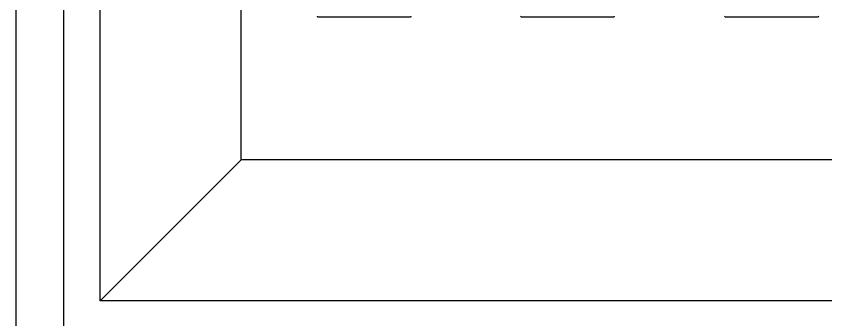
# Model space of a CAD drawing. Header units: inches. Extents: x 187 to 137830, y 99 to 66837.
# Drawn here: x 3399.8 to 3773.3, y 26990 to 27130 of the extents above; entities that cross this region are included whole.
import ezdxf

# ---------------------------------------------------------------- set-up
doc = ezdxf.new("R2010")
doc.units = ezdxf.units.IN
doc.header["$MEASUREMENT"] = 0
doc.layers.add('NETCHINH', color=7, linetype='Continuous', lineweight=30)
doc.layers.add('ONG', color=170, linetype='Continuous')

msp = doc.modelspace()

# ---------------------------------------------------------------- linework, layer by layer
at = {"color": 7, "linetype": 'Continuous'}
for p, q in [((3538.92, 27129.72), (3581.74, 27129.72)), ((3632.77, 27129.72), (3675.58, 27129.72)), ((3726.96, 27129.72), (3769.77, 27129.72))]:
    msp.add_line(p, q, dxfattribs=at)
for centre, start, end in [((3538.92, 27130.02), 181, 270), ((3581.74, 27130.02), 270, 359), ((3632.77, 27130.02), 181, 270), ((3675.58, 27130.02), 270, 359), ((3726.96, 27130.02), 181, 270), ((3769.77, 27130.02), 270, 359)]:
    msp.add_arc(centre, 0.3, start, end, dxfattribs=at)
at = {"layer": 'NETCHINH', "color": 8}
for points in [[(3399.77, 28149.7), (4080.09, 28149.7), (4080.09, 26823.86), (3399.77, 26823.86)], [(3421.77, 28130.27), (4060.09, 28130.27), (4060.09, 26843.86), (3421.77, 26843.86)]]:
    msp.add_lwpolyline(points, close=True, dxfattribs=at)
at = {"layer": 'NETCHINH', "color": 5}
for points in [[(3438.5, 28120.14), (4050.09, 28120.14), (4050.09, 26998.7), (3438.5, 26998.7)], [(3503.5, 28055.14), (3985.09, 28055.14), (3985.09, 27063.7), (3503.5, 27063.7)]]:
    msp.add_lwpolyline(points, close=True, dxfattribs=at)
at = {"layer": 'ONG', "color": 5}
msp.add_line((3503.5, 27063.7), (3438.5, 26998.7), dxfattribs=at)

doc.saveas('drawing.dxf')
